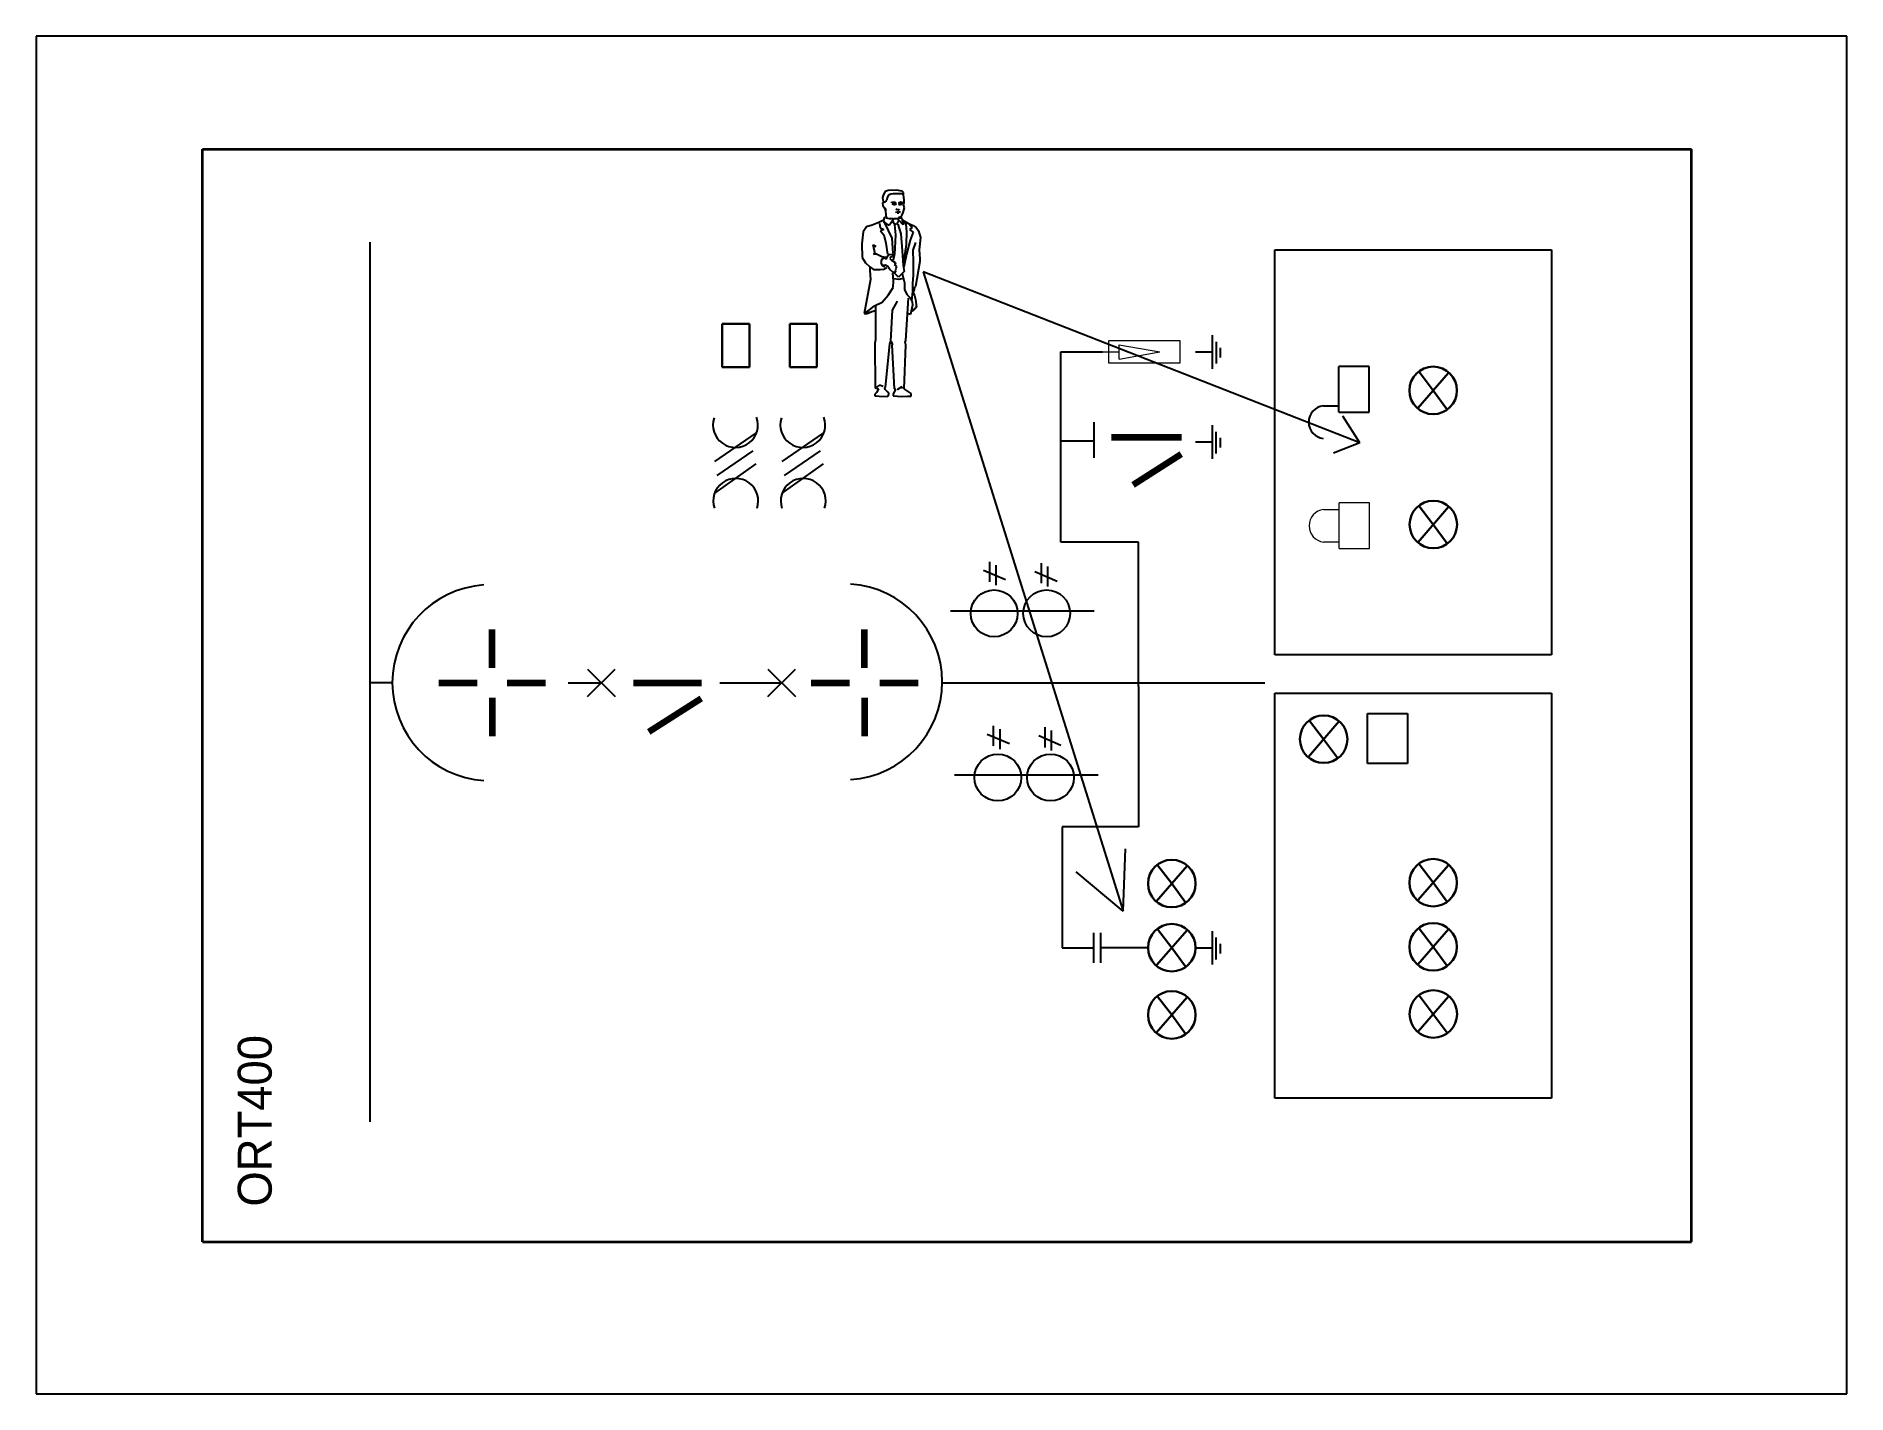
# Model space of a CAD drawing. Header units: millimetres. Extents: x 0 to 1600, y 0 to 1200.
import ezdxf

# ---------------------------------------------------------------- set-up
doc = ezdxf.new("R2010")
doc.units = ezdxf.units.MM
doc.layers.add('6-家具-143', color=143, linetype='Continuous')
doc.layers.add('TOPOVERLAY', color=2, linetype='Continuous')

msp = doc.modelspace()

# ---------------------------------------------------------------- linework, layer by layer
for p, q in [((1600, 1200), (0, 1200)), ((0, 1200), (0, 0)), ((1600, 0), (1600, 1200)), ((783.7, 991.7), (960.4, 426.5)), ((1169.6, 840.7), (783.7, 991.7)), ((1169.6, 840.7), (1154.8, 864)), ((1169.6, 840.7), (1146.3, 831.3)), ((960.4, 426.5), (962.7, 481.7)), ((960.4, 426.5), (919, 461.3)), ((0, 0), (1600, 0))]:
    msp.add_line(p, q)
at = {"color": 5, "lineweight": 35}
for p, q in [((146.9, 134.2), (146.9, 1100.2)), ((146.9, 1100.2), (1462.9, 1100.2)), ((1462.9, 134.2), (1462.9, 1100.2)), ((146.9, 134.2), (1462.9, 134.2))]:
    msp.add_line(p, q, dxfattribs=at)
at = {"color": 56}
for p, q in [((295, 240.3), (295, 1017.9)), ((1039.5, 906.1), (1039.5, 935.8)), ((1042.9, 910.6), (1042.9, 929.9)), ((905.6, 752.8), (905.6, 921)), ((905.6, 921), (942.3, 921)), ((1024.6, 921.1), (1039.4, 921.1)), ((1046.6, 916), (1046.6, 924.6)), ((935, 827.3), (935, 858.8)), ((1039.4, 826.5), (1039.4, 856.1)), ((1042.7, 831), (1042.7, 850.3)), ((935, 842.1), (905.6, 842.1)), ((1024.5, 841.5), (1039.3, 841.5)), ((1046.5, 836.4), (1046.5, 844.9)), ((974, 752.8), (905.6, 752.8)), ((974, 625.1), (974, 752.8)), ((487.3, 616.3), (511.5, 640.4)), ((487.3, 640.4), (511.5, 616.3)), ((646.6, 640.5), (670.9, 616.3)), ((646.6, 616.3), (670.9, 640.5)), ((314.7, 628.4), (295, 628.4)), ((470.1, 628.4), (499.4, 628.4)), ((604.2, 628.4), (658.8, 628.4)), ((800.6, 628.4), (1085.7, 628.4)), ((974, 625.1), (974, 501.2)), ((974, 501.2), (906.5, 501.2)), ((906.5, 501.2), (906.5, 394.2)), ((934.5, 380.9), (934.5, 407.5)), ((940.8, 380.9), (940.8, 407.5)), ((1039.4, 379.4), (1039.4, 409)), ((1042.7, 383.9), (1042.7, 403.2)), ((906.5, 394.2), (934.5, 394.2)), ((982.4, 394.3), (940.8, 394.3)), ((1024.5, 394.3), (1039.3, 394.3)), ((1046.5, 389.2), (1046.5, 397.8))]:
    msp.add_line(p, q, dxfattribs=at)
at = {"color": 252}
for p, q in [((1094.6, 653.1), (1094.6, 1011.1)), ((1094.6, 1011.1), (1339.2, 1011.1)), ((1339.2, 1011.1), (1339.2, 653.1)), ((636.2, 849.3), (599.4, 824.1)), ((695.7, 849.3), (658.9, 824.1)), ((601.7, 811.7), (633.5, 833.6)), ((661.2, 811.7), (693, 833.6)), ((599.8, 796), (636.1, 821.9)), ((659.3, 796), (695.6, 821.9)), ((837, 728.1), (856.6, 719.7)), ((842.7, 717.7), (842.7, 735.5)), ((848.3, 714.8), (848.3, 732.5)), ((882.6, 726.9), (902.2, 718.4)), ((888.3, 716.4), (888.3, 734.2)), ((893.9, 713.5), (893.9, 731.3)), ((808, 692.1), (934.9, 692.1)), ((1339.2, 653.1), (1094.6, 653.1)), ((1094.6, 261.3), (1094.6, 619.2)), ((1094.6, 619.2), (1339.2, 619.2)), ((1339.2, 619.2), (1339.2, 261.3)), ((1176.4, 557.2), (1176.4, 601.3)), ((1176.4, 601.3), (1211.7, 601.3)), ((1211.7, 601.3), (1211.7, 557.2)), ((840.4, 583.1), (860, 574.7)), ((846, 572.7), (846, 590.4)), ((851.7, 569.7), (851.7, 587.5)), ((886, 581.9), (905.6, 573.4)), ((891.6, 571.4), (891.6, 589.2)), ((897.3, 568.5), (897.3, 586.3)), ((811.4, 547.1), (938.3, 547.1)), ((1211.7, 557.2), (1176.4, 557.2)), ((1339.2, 261.3), (1094.6, 261.3))]:
    msp.add_line(p, q, dxfattribs=at)
at = {"color": 250, "lineweight": 30}
for p, q in [((665.9, 907.5), (665.9, 945.8)), ((665.9, 945.8), (689.7, 945.8)), ((689.7, 945.8), (689.7, 907.5)), ((689.7, 907.5), (665.9, 907.5)), ((1221, 871.3), (1248, 902.5)), ((1234.5, 886.9), (1222, 903.2)), ((1234.5, 886.9), (1246.7, 870.3)), ((950.3, 845.6), (1012, 845.6)), ((1124.2, 563), (1151.2, 594.2)), ((1137.7, 578.6), (1125.1, 594.9)), ((1137.7, 578.6), (1149.9, 562)), ((1221, 436.2), (1248, 467.3)), ((1234.5, 451.8), (1222, 468.1)), ((1234.5, 451.8), (1246.7, 435.1)), ((990, 378.8), (1017, 409.9)), ((1003.5, 394.3), (990.9, 410.7)), ((1221, 379.5), (1248, 410.7)), ((1234.5, 395.1), (1222, 411.4)), ((1003.5, 394.3), (1015.6, 377.7)), ((1234.5, 395.1), (1246.7, 378.5)), ((1234.6, 335.7), (1222, 352)), ((990, 319.4), (1017, 350.5)), ((1003.5, 334.9), (991, 351.3)), ((1221.1, 320.1), (1248.1, 351.3)), ((1003.5, 334.9), (1015.7, 318.3)), ((1234.6, 335.7), (1246.8, 319.1))]:
    msp.add_line(p, q, dxfattribs=at)
at = {"color": 56, "lineweight": 20}
for p, q in [((1010.8, 930.6), (947.7, 930.6)), ((947.7, 930.6), (947.7, 911.4)), ((1010.8, 911.4), (1010.8, 930.6)), ((942.3, 921), (957.1, 921)), ((957.1, 914.6), (957.1, 927.3)), ((957.1, 927.3), (992.8, 921)), ((957.1, 914.6), (992.8, 921)), ((947.7, 911.4), (1010.8, 911.4))]:
    msp.add_line(p, q, dxfattribs=at)
at = {"color": 88}
for p, q in [((1151.2, 867.7), (1151.2, 907.9)), ((1177.9, 907.9), (1151.2, 907.9)), ((1177.9, 867.7), (1177.9, 907.9)), ((1137.4, 873.4), (1151.2, 873.4)), ((1151.2, 867.7), (1177.9, 867.7))]:
    msp.add_line(p, q, dxfattribs=at)
at = {"color": 250, "lineweight": 100}
for p, q in [((950.3, 845.6), (1012, 845.6)), ((355.7, 628.4), (389.6, 628.4)), ((369.4, 628.4), (389.6, 628.4)), ((416.2, 628.4), (439.3, 628.4)), ((416.2, 628.4), (450.1, 628.4)), ((527.9, 628.3), (588, 628.3)), ((527.9, 628.3), (588, 628.3)), ((684.9, 628.4), (718.8, 628.4)), ((698.6, 628.4), (718.8, 628.4)), ((745.4, 628.4), (779.3, 628.4)), ((745.4, 628.4), (768.5, 628.4))]:
    msp.add_line(p, q, dxfattribs=at)
at = {"color": 3, "lineweight": 30}
msp.add_line((969.3, 803.5), (1011.7, 830.5), dxfattribs=at)
at = {"color": 18, "lineweight": 0}
for p, q in [((1151.5, 747.3), (1151.5, 787.4)), ((1178.2, 787.4), (1151.5, 787.4)), ((1178.2, 747.3), (1178.2, 787.4)), ((1137.7, 781.7), (1151.5, 781.7)), ((1137.7, 753), (1151.5, 753)), ((1151.5, 747.3), (1178.2, 747.3))]:
    msp.add_line(p, q, dxfattribs=at)
at = {"color": 1, "lineweight": 30}
for p, q in [((1234.6, 768.4), (1222, 784.7)), ((1221.1, 752.8), (1248.1, 783.9)), ((1234.6, 768.4), (1246.8, 751.7)), ((990, 435.4), (1017, 466.6)), ((1003.5, 451), (990.9, 467.4)), ((1003.5, 451), (1015.6, 434.4))]:
    msp.add_line(p, q, dxfattribs=at)
at = {"color": 250, "lineweight": 30}
for centre in [(1234.5, 886.9), (1137.7, 578.6), (1234.5, 451.8), (1234.5, 395.1), (1003.5, 394.3), (1003.5, 334.9), (1234.6, 335.7)]:
    msp.add_circle(centre, 21, dxfattribs=at)
at = {"color": 1, "lineweight": 30}
for centre in [(1234.6, 768.4), (1003.5, 451)]:
    msp.add_circle(centre, 21, dxfattribs=at)
at = {"color": 252}
for centre in [(846.5, 689.8), (892.9, 689.8), (849.8, 544.8), (896.3, 544.8)]:
    msp.add_circle(centre, 20.7, dxfattribs=at)
at = {"color": 88}
msp.add_arc((1139, 858.9), 14.5, 96.3558, 263.6442, dxfattribs=at)
at = {"color": 252}
for centre, start, end in [((617.9, 856.4), 162.0487, 20.1121), ((677.4, 856.4), 162.0487, 20.1121), ((618.2, 789.2), 340.9683, 199.0317), ((677.8, 789.2), 340.9683, 199.0317)]:
    msp.add_arc(centre, 19.9, start, end, dxfattribs=at)
at = {"color": 18, "lineweight": 0}
msp.add_arc((1139.3, 767.3), 14.5, 96.3558, 263.6442, dxfattribs=at)
at = {"color": 56}
for centre, start, end in [((401.3, 628.5), 93.7682, 266.2318), ((714, 629.3), 273.7682, 86.2318)]:
    msp.add_arc(centre, 86.6, start, end, dxfattribs=at)
at = {"layer": '6-家具-143', "color": 143}
for p, q in [((748.7, 1060.2), (748, 1057.4)), ((748, 1057.4), (748.3, 1055.1)), ((750.2, 1062.8), (748.7, 1060.2)), ((753, 1063.6), (750.2, 1062.8)), ((752.1, 1057.4), (751.7, 1055.5)), ((753.1, 1059.5), (752.1, 1057.4)), ((760.2, 1064), (753, 1063.6)), ((755.2, 1060.3), (753.1, 1059.5)), ((757.2, 1060.7), (755.2, 1060.3)), ((761.6, 1060.8), (757.2, 1060.7)), ((765.2, 1063.1), (760.2, 1064)), ((765.5, 1060.6), (761.6, 1060.8)), ((766.5, 1061.8), (765.2, 1063.1)), ((766.1, 1059.9), (765.5, 1060.6)), ((766.3, 1059.7), (766.5, 1061.8)), ((767, 1055.4), (766.3, 1059.7)), ((748.3, 1053), (748, 1052.1)), ((748, 1052.1), (748.2, 1050.3)), ((748.2, 1050.3), (748.8, 1049)), ((748.3, 1055.1), (749, 1053.8)), ((749, 1053.7), (748.3, 1053)), ((748.8, 1049), (749.8, 1047.9)), ((749.8, 1053.4), (749, 1053.7)), ((749.4, 1037.9), (749.6, 1040)), ((749.5, 1048.1), (750.4, 1045.7)), ((749.6, 1040), (750.6, 1039.9)), ((750.3, 1052.7), (749.8, 1053.4)), ((749.8, 1047.9), (750.5, 1047)), ((750.7, 1053.7), (750.3, 1053.5)), ((750.4, 1045.7), (750.8, 1042)), ((750.5, 1047), (751, 1046.8)), ((751.7, 1055.5), (750.7, 1054.5)), ((750.7, 1054.5), (750.7, 1053.7)), ((750.8, 1042), (751, 1039.9)), ((751, 1046.8), (751.2, 1047.3)), ((755.9, 1053), (755.4, 1052.3)), ((758.8, 1053.3), (755.9, 1053)), ((756.3, 1052.1), (757.5, 1052.2)), ((758.2, 1050.9), (756.3, 1051.5)), ((757.5, 1052.2), (759.1, 1052)), ((758.6, 1051.6), (757.8, 1051.3)), ((759.4, 1051), (758.2, 1050.9)), ((759.1, 1051.2), (758.6, 1051.6)), ((760, 1052.4), (758.8, 1053.3)), ((759.1, 1052), (759.8, 1051.5)), ((761.2, 1044.6), (759.3, 1044.3)), ((759.8, 1051.5), (759.4, 1051)), ((760.7, 1046.5), (759.7, 1047)), ((762.7, 1046.4), (760.7, 1046.5)), ((762.4, 1043.6), (760.7, 1043.5)), ((762.1, 1044.7), (761.2, 1044.6)), ((764.2, 1053.3), (762.1, 1052.5)), ((763.6, 1052.1), (762.1, 1051.5)), ((762.1, 1051.5), (762.5, 1051)), ((763.7, 1044.2), (762.1, 1044.7)), ((762.4, 1039.2), (763, 1040.2)), ((762.5, 1051), (763.5, 1051.1)), ((763, 1046.9), (762.7, 1046.4)), ((763, 1040.2), (764, 1040.4)), ((764, 1051.9), (763.4, 1051.3)), ((763.5, 1051.1), (765.3, 1051.5)), ((765.7, 1052), (763.6, 1052.1)), ((764.5, 1051.7), (764, 1051.9)), ((764, 1040.4), (765, 1041.6)), ((766.4, 1052.8), (764.2, 1053.3)), ((765, 1041.6), (766.2, 1044.1)), ((766.2, 1044.1), (767.2, 1048.4)), ((766.5, 1051.3), (767, 1052.6)), ((767.2, 1048.4), (766.5, 1051.3)), ((767, 1052.6), (767, 1055.4)), ((730.9, 1027), (729.5, 1016.5)), ((733.8, 1031.5), (730.9, 1027)), ((738.6, 1033.1), (733.8, 1031.5)), ((744.6, 1035.2), (738.6, 1033.1)), ((748.7, 1037.5), (744.6, 1035.2)), ((745.2, 1034.5), (745.9, 1030.6)), ((745.9, 1030.6), (748.9, 1029)), ((748.9, 1029), (746.2, 1027.9)), ((746.2, 1027.9), (748.9, 1024.5)), ((748.8, 1036), (749.4, 1037.9)), ((750.7, 1034.8), (748.8, 1036)), ((748.9, 1024.5), (750.7, 1017.2)), ((749.1, 1036.3), (753, 1028.3)), ((751, 1039.9), (750.7, 1039.4)), ((750.7, 1039.4), (753.8, 1038.9)), ((753.9, 1032.7), (750.7, 1034.8)), ((753, 1028.3), (756, 1021.5)), ((753.8, 1038.9), (757.3, 1038.9)), ((757.8, 1038.6), (753.9, 1032.7)), ((758.3, 1034.2), (757.1, 1037)), ((761, 1038.7), (757.8, 1038.6)), ((759.9, 1033.6), (758.3, 1034.2)), ((758.6, 1033.3), (759.4, 1024.4)), ((759.4, 1024.4), (758.8, 1012.7)), ((760.6, 1034.1), (759.9, 1033.6)), ((762, 1037.2), (760.6, 1034.1)), ((762.6, 1037.2), (761, 1038.7)), ((761.4, 1034), (764.2, 1025.2)), ((764.1, 1039.1), (761.9, 1038.8)), ((766.2, 1033.4), (762.6, 1037.2)), ((763.3, 1039.8), (764.1, 1039.8)), ((764, 1039.4), (764.1, 1039.1)), ((764.1, 1039.8), (764.8, 1039.3)), ((764.2, 1025.2), (765.3, 1010.3)), ((764.8, 1039.3), (766.2, 1033.4)), ((765.3, 1037.7), (770.3, 1034.7)), ((766.2, 1036.5), (768.5, 1033.8)), ((768.5, 1033.8), (769.2, 1027.2)), ((769.2, 1027.2), (768.7, 1016)), ((770.3, 1034.7), (775.1, 1032.7)), ((771.2, 1034.3), (774.2, 1030.8)), ((774.2, 1030.8), (771.7, 1029)), ((771.7, 1029), (774.9, 1026.7)), ((774.9, 1026.7), (772.4, 1019.7)), ((775.1, 1032.7), (777.6, 1030.8)), ((777.6, 1030.8), (779.7, 1027.9)), ((779.7, 1027.9), (781.5, 1022.2)), ((729.5, 1016.5), (730, 1004.4)), ((741.4, 1007.6), (739.5, 1015.6)), ((739.5, 1015.6), (742.1, 1014)), ((750.7, 1017.2), (752.3, 1007.4)), ((756, 1021.5), (756.6, 1012.6)), ((756.6, 1012.6), (756.9, 1007.8)), ((758.8, 1012.7), (758.6, 1007.5)), ((765.3, 1010.3), (766, 997.4)), ((768.7, 1016), (766.5, 1000.1)), ((772.4, 1019.7), (769, 1007.2)), ((774.9, 1010.8), (777.2, 1017.6)), ((775.3, 1000.3), (774.9, 1010.8)), ((781.5, 1022.2), (780.4, 1011.3)), ((780.4, 1011.3), (781, 1003.3)), ((730, 1004.4), (732.9, 999.6)), ((732.9, 999.6), (736.8, 996.2)), ((736.6, 995.8), (736.8, 992.8)), ((736.8, 996.2), (739.8, 993.9)), ((736.8, 992.8), (737.3, 984.8)), ((739.8, 1007.2), (741.4, 1007.6)), ((742.5, 1007.2), (739.8, 1007.2)), ((739.8, 993.9), (745.7, 993.9)), ((747.3, 1004.9), (742.5, 1007.2)), ((745.7, 993.9), (749.1, 994.2)), ((746.8, 1000.1), (747.5, 1003.1)), ((747.8, 996.9), (746.8, 1000.1)), ((750.9, 1004.4), (747.3, 1004.9)), ((747.5, 1003.1), (749.6, 1004.2)), ((749.8, 995.8), (747.8, 996.9)), ((750.5, 997.7), (748.4, 997.2)), ((749.1, 994.2), (751.6, 995.5)), ((749.6, 1004.2), (750.9, 1004.4)), ((750.5, 1003.2), (751.4, 1003.3)), ((752.5, 996.3), (750.5, 997.7)), ((751.4, 1003.3), (752.3, 1005.5)), ((752.3, 1005.5), (753.6, 1006.9)), ((754.2, 993.7), (752.5, 996.3)), ((753.6, 1006.9), (754.7, 1006.9)), ((757.1, 991.4), (754.2, 993.7)), ((755.3, 1004.7), (754.4, 1003.6)), ((754.4, 1003.6), (755.9, 1001.9)), ((754.7, 1006.9), (756.6, 1007.3)), ((756.7, 1005.4), (755.3, 1004.7)), ((755.9, 1001.9), (759.2, 999.9)), ((756.6, 1007.3), (757.1, 1006.4)), ((757.1, 1006.4), (756.7, 1005.4)), ((758.6, 1007.5), (757.4, 1002.1)), ((759.4, 998.5), (758.1, 998.3)), ((758.1, 998.3), (760.1, 996.3)), ((759.2, 999.9), (759.4, 998.5)), ((759.9, 994), (759.2, 993.2)), ((759.2, 993.2), (759.4, 991.8)), ((759.9, 995.5), (759.3, 995)), ((759.3, 995), (759.9, 994)), ((760.1, 996.3), (759.9, 995.5)), ((766.9, 992.1), (761.9, 986.9)), ((766, 997.4), (766.9, 992.1)), ((766.9, 997.4), (766.5, 995.1)), ((769, 1007.2), (766.9, 997.4)), ((775.3, 994.2), (775.3, 1000.3)), ((775.3, 988.5), (775.3, 994.2)), ((780.8, 1000.8), (776.9, 978.7)), ((781, 1003.3), (780.8, 1000.8)), ((737.3, 984.8), (731.8, 955)), ((753, 971.2), (757.3, 977.8)), ((758.8, 990.9), (757.1, 991.4)), ((757.6, 983.9), (757.1, 990.5)), ((757.3, 977.8), (757.6, 983.9)), ((762.3, 984.8), (757.8, 985.5)), ((761.9, 986.9), (758.2, 990.8)), ((759.4, 991.8), (758.8, 990.9)), ((766, 985.7), (762.3, 984.8)), ((765.3, 990.3), (766.5, 985.5)), ((766.5, 985.5), (767.4, 982.1)), ((767.4, 982.1), (767.4, 975.7)), ((774.7, 981.6), (775.3, 988.5)), ((774.7, 974.6), (774.7, 981.6)), ((776, 978.2), (775.6, 974.3)), ((776.9, 978.7), (776, 978.2)), ((736.1, 957.9), (740.7, 961.8)), ((740.7, 961.8), (747.5, 964.8)), ((741.8, 962.5), (741.8, 931.6)), ((747.5, 964.8), (753, 971.2)), ((756.7, 957.7), (761, 965.7)), ((767.4, 975.7), (769.6, 971.4)), ((768.4, 931.1), (770.8, 968.3)), ((769.6, 971.4), (772.2, 968.7)), ((772.2, 968.7), (774, 965.2)), ((774.4, 962.3), (773.3, 957)), ((773.7, 965.7), (774.7, 974.6)), ((774, 965.2), (774.4, 962.3)), ((774.9, 974.3), (774.2, 974.3)), ((774.7, 974), (776.2, 970.8)), ((775.6, 974.3), (774.9, 974.3)), ((776.2, 970.8), (776.9, 967.3)), ((777.1, 960.3), (776.5, 958.8)), ((776.9, 967.3), (777.8, 960.5)), ((777.8, 960.5), (777.1, 960.3)), ((731.8, 955), (734.3, 954.8)), ((732.7, 955.7), (736.1, 957.9)), ((734.3, 954.8), (738.4, 956.8)), ((738.4, 956.8), (741.6, 957.5)), ((755.1, 930.5), (756.7, 957.7)), ((772.6, 954.1), (770.1, 955)), ((773.3, 957), (772.6, 954.1)), ((775.4, 957.7), (773.7, 957.1)), ((775.6, 958.7), (775.4, 957.7)), ((776.5, 958.8), (775.6, 958.7)), ((741.8, 931.6), (741, 928.7)), ((741, 928.7), (741.5, 889.2)), ((754.3, 927.9), (755.1, 930.5)), ((755.6, 930), (756.7, 927.3)), ((767.9, 929.7), (768.4, 931.1)), ((768.4, 927.3), (767.9, 929.7)), ((750.6, 889.8), (754.3, 927.9)), ((756.7, 927.3), (756.2, 927.1)), ((756.2, 927.1), (758.3, 888.2)), ((767.1, 888.2), (768.4, 927.3)), ((742.6, 885.2), (741, 883.6)), ((741, 883.6), (741, 882)), ((741, 882), (745, 881.8)), ((741.5, 889.2), (744.2, 888.4)), ((745.2, 891.4), (742.6, 889.8)), ((744.2, 888.4), (742.6, 885.2)), ((745, 881.8), (752.7, 881.5)), ((748.4, 890.3), (745.2, 891.4)), ((749.5, 888.4), (750.6, 889.8)), ((752.7, 885.5), (749.5, 888.4)), ((753.8, 883.6), (752.7, 885.5)), ((752.7, 881.5), (753.8, 883.6)), ((759.4, 887.9), (757.2, 883.6)), ((757.2, 883.6), (757.2, 882)), ((757.2, 882), (765, 881.5)), ((758.3, 888.2), (759.4, 887.9)), ((761.2, 887.6), (760.7, 887.6)), ((765, 890), (761.2, 887.6)), ((765.5, 888.7), (765, 890)), ((765, 881.5), (770, 881.8)), ((773.2, 884.2), (767.1, 888.2)), ((770, 881.8), (773.2, 881.8)), ((773.2, 881.8), (773.2, 884.2))]:
    msp.add_line(p, q, dxfattribs=at)
at = {"layer": 'TOPOVERLAY', "color": 3, "linetype": 'Continuous', "lineweight": 30}
for p, q in [((606.3, 907.5), (606.3, 945.8)), ((606.3, 945.8), (630.2, 945.8)), ((630.2, 945.8), (630.2, 907.5)), ((630.2, 907.5), (606.3, 907.5))]:
    msp.add_line(p, q, dxfattribs=at)
at = {"layer": 'TOPOVERLAY', "color": 3, "linetype": 'Continuous', "lineweight": 100}
msp.add_line((969.3, 803.5), (1011.7, 830.5), dxfattribs=at)
at = {"layer": 'TOPOVERLAY', "color": 250, "linetype": 'Continuous', "lineweight": 100}
for p, q in [((402.9, 641.7), (402.9, 675.6)), ((732.1, 641.7), (732.1, 675.6)), ((402.9, 615.1), (402.9, 581.2)), ((541.4, 585.1), (587.6, 614.5)), ((541.4, 585.1), (587.6, 614.5)), ((732.1, 615.1), (732.1, 581.2))]:
    msp.add_line(p, q, dxfattribs=at)

# ---------------------------------------------------------------- texts
at = {"insert": (178.1, 165.5), "char_height": 30, "width": 3011.936, "attachment_point": 1, "rotation": 90}
msp.add_mtext('ORT400', dxfattribs=at)

doc.saveas('drawing.dxf')
